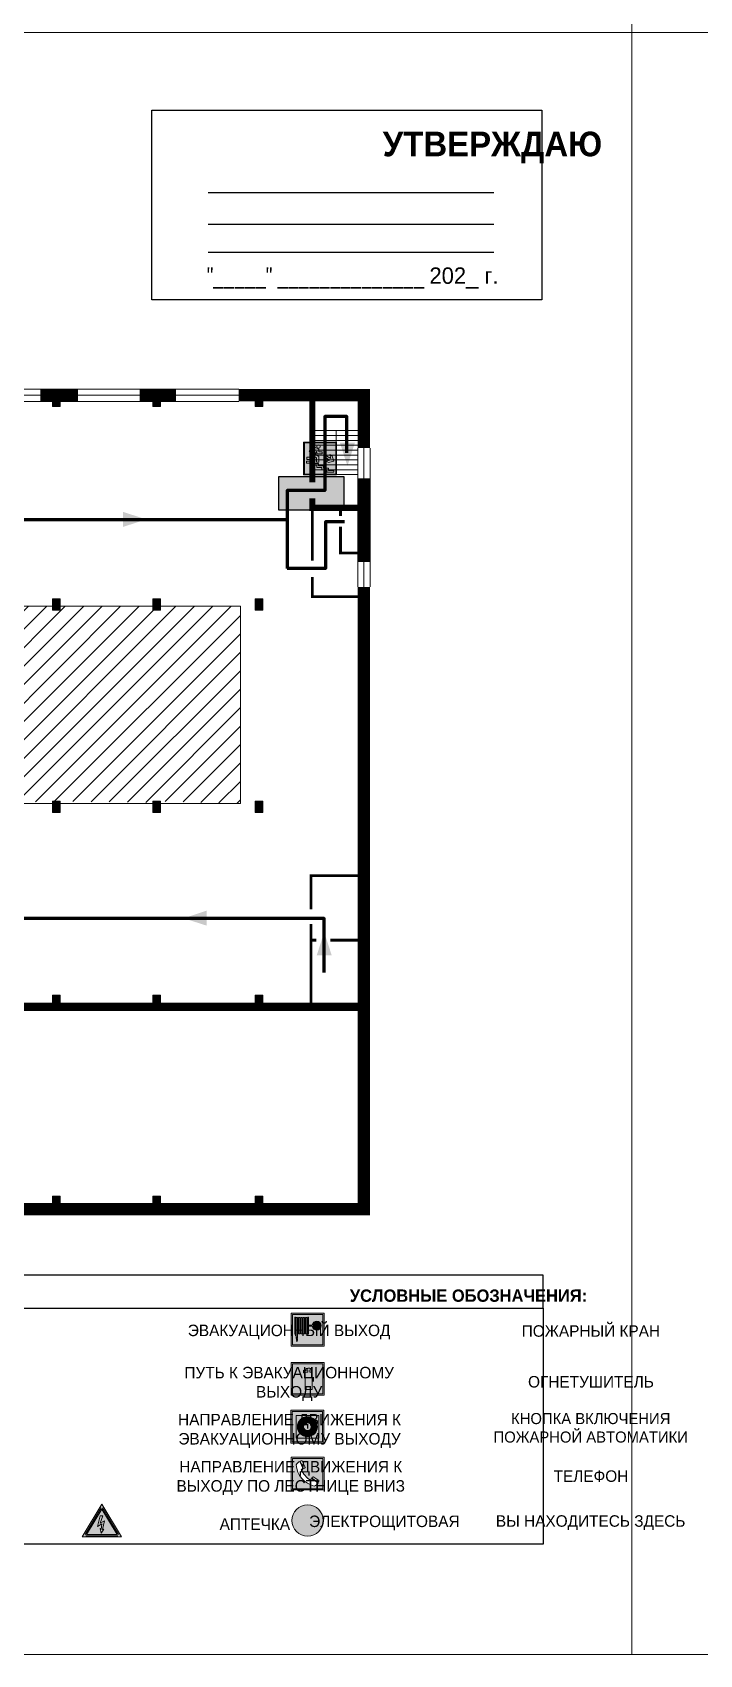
# Model space of a CAD drawing. Header units: millimetres. Extents: x 13810 to 67229, y 12374 to 21950.
# Drawn here: x 40192.8 to 40355.2, y 14944.5 to 15339.5 of the extents above; entities that cross this region are included whole.
import ezdxf

# ---------------------------------------------------------------- set-up
doc = ezdxf.new("R2010")
doc.units = ezdxf.units.MM
doc.layers.add('План_Штампы', color=7, linetype='Continuous')
doc.styles.add('обычный', font='arial.ttf')

# ---------------------------------------------------------------- blocks, each defined once
blk = doc.blocks.new('A$C3E6D3DDE')
at = {"lineweight": 5}
h = blk.add_hatch(color=40, dxfattribs=at)
h.paths.add_polyline_path([(24.1, 1.45), (16.46, -11.35), (31.74, -11.35)])
h.paths.add_polyline_path([(24.09, -0.46), (30.03, -10.41), (18.14, -10.41)], flags=16)
h.paths.add_polyline_path([(24.54, -3.08), (23.41, -6.02), (25.13, -5.01), (24.33, -8.5), (24.82, -8.27), (23.79, -9.86), (23.4, -8.04), (23.8, -8.43), (24.04, -6.29), (22.39, -7.25), (23.44, -3.08)], flags=0)
h = blk.add_hatch(color=256, dxfattribs=at)
h.paths.add_polyline_path([(24.37, 0.03, 0.567511), (23.82, 0.03), (17.59, -10.4, 0.582454), (17.86, -10.88), (30.32, -10.88, 0.582149), (30.6, -10.4)])
h.paths.add_polyline_path([(24.09, -0.46), (18.14, -10.41), (30.03, -10.41)], flags=16)
h.paths.add_polyline_path([(24.54, -3.08), (23.41, -6.02), (25.13, -5.01), (24.33, -8.5), (24.82, -8.27), (23.79, -9.86), (23.4, -8.04), (23.8, -8.43), (24.04, -6.29), (22.39, -7.25), (23.44, -3.08)], flags=0)
h = blk.add_hatch(color=40, dxfattribs=at)
h.paths.add_polyline_path([(24.09, -0.46), (18.14, -10.41), (30.03, -10.41)])
h.paths.add_polyline_path([(24.82, -8.27), (23.79, -9.86), (23.4, -8.04), (23.8, -8.43), (24.04, -6.29), (22.39, -7.25), (23.44, -3.08), (24.54, -3.08), (23.41, -6.02), (25.13, -5.01), (24.33, -8.5)], flags=16)
at = {"color": 40, "lineweight": 5}
for p, q in [((16.46, -11.35), (24.1, 1.45)), ((24.1, 1.45), (31.74, -11.35))]:
    blk.add_line(p, q, dxfattribs=at)
at = {"lineweight": 5}
for p, q in [((17.59, -10.4), (23.82, 0.03)), ((24.37, 0.03), (30.6, -10.4)), ((18.14, -10.41), (24.09, -0.46)), ((23.44, -3.08), (22.39, -7.25)), ((22.39, -7.25), (24.04, -6.29)), ((23.41, -6.02), (24.54, -3.08)), ((25.13, -5.01), (23.41, -6.02)), ((24.54, -3.08), (23.44, -3.08)), ((24.04, -6.29), (23.8, -8.43)), ((24.09, -0.46), (30.03, -10.41)), ((24.33, -8.5), (25.13, -5.01)), ((17.86, -10.88), (30.32, -10.88)), ((18.14, -10.41), (30.03, -10.41)), ((23.8, -8.43), (23.4, -8.04)), ((23.4, -8.04), (23.79, -9.86)), ((23.79, -9.86), (24.82, -8.27)), ((24.82, -8.27), (24.33, -8.5))]:
    blk.add_line(p, q, dxfattribs=at)
at = {"color": 50, "lineweight": 5}
blk.add_line((31.74, -11.35), (16.46, -11.35), dxfattribs=at)
blk = doc.blocks.new('A$C37112FD5')
at = {"true_color": 0xf5f5ff}
h = blk.add_hatch(color=7, dxfattribs=at)
h.dxf.hatch_style = 1
h.paths.add_polyline_path([(12.8, -7.4), (0, -7.4), (0, -20.2), (12.8, -20.2)])
h.paths.add_polyline_path([(12.29, -7.91), (12.29, -19.69), (0.51, -19.69), (0.51, -7.91)], flags=16)
h.paths.add_polyline_path([(4.98, -9.04, -0.42597), (5.17, -9.22), (5.17, -12.25), (5.17, -15.29, -0.432244), (4.98, -15.47), (4.83, -15.47, -0.42597), (4.64, -15.29), (4.64, -12.25), (4.64, -9.22, -0.432244), (4.83, -9.04)], flags=0)
h.paths.add_polyline_path([(4.28, -9.22), (4.28, -12.25), (4.28, -15.29, -0.432244), (4.09, -15.47), (3.94, -15.47, -0.42597), (3.75, -15.29), (3.75, -12.25), (3.75, -9.22, -0.432244), (3.94, -9.04), (4.09, -9.04, -0.42597)], flags=0)
h.paths.add_polyline_path([(5.72, -9.04), (5.87, -9.04, -0.42597), (6.06, -9.22), (6.06, -12.25), (6.06, -15.29, -0.432244), (5.87, -15.47), (5.72, -15.47, -0.42597), (5.53, -15.29), (5.53, -12.25), (5.53, -9.22, -0.432244)], flags=0)
h.paths.add_polyline_path([(6.42, -8.9), (6.5, -8.9, -0.42597), (6.69, -9.08), (6.69, -12.03), (8.21, -12.03, -15.824349), (8.21, -12.47), (6.69, -12.47), (6.69, -15.42, -0.432244), (6.5, -15.6), (6.42, -15.6)], flags=0)
h.paths.add_polyline_path([(3.39, -9.22), (3.39, -12.25), (3.39, -15.29, -0.432244), (3.2, -15.47), (3.05, -15.47, -0.42597), (2.85, -15.29), (2.85, -12.25), (2.85, -9.22, -0.432244), (3.05, -9.04), (3.2, -9.04, -0.42597)], flags=0)
h.paths.add_polyline_path([(2.5, -9.22), (2.5, -16.71), (1.96, -16.71), (1.96, -9.22, -0.432244), (2.15, -9.04), (2.31, -9.04, -0.42597)], flags=0)
h.paths.add_polyline_path([(1.61, -8.9), (1.61, -15.6), (1.57, -15.6, -0.42597), (1.37, -15.42), (1.37, -12.03), (1.37, -9.09, -0.432244), (1.57, -8.9)], flags=0)
h.paths.add_polyline_path([(9.76, -10.81), (9.76, -12.03), (8.49, -12.03, -0.336371)], flags=0)
h.paths.add_polyline_path([(8.49, -12.47), (9.76, -12.47), (9.76, -13.7, -0.336371)], flags=0)
h.paths.add_polyline_path([(10.11, -10.81, -0.336371), (11.38, -12.03), (10.11, -12.03)], flags=0)
h.paths.add_polyline_path([(10.11, -12.47), (11.38, -12.47, -0.336371), (10.11, -13.7)], flags=0)
h.paths.add_polyline_path([(2.5, -16.84), (2.5, -17.05), (1.97, -17.05), (1.97, -16.84)], flags=0)
h.paths.add_polyline_path([(2.5, -17.24, -0.033778), (2.24, -18.6, -0.033778), (1.97, -17.24)], flags=0)
h = blk.add_hatch(color=242)
h.dxf.hatch_style = 1
h.paths.add_polyline_path([(12.29, -7.91), (0.51, -7.91), (0.51, -19.69), (12.29, -19.69)])
h.paths.add_polyline_path([(6.42, -15.6), (6.42, -8.9), (6.5, -8.9, -0.42597), (6.69, -9.08), (6.69, -12.03), (8.21, -12.03, -15.824349), (8.21, -12.47), (6.69, -12.47), (6.69, -15.42, -0.432244), (6.5, -15.6)], flags=16)
h.paths.add_polyline_path([(5.87, -15.47), (5.72, -15.47, -0.42597), (5.53, -15.29), (5.53, -12.25), (5.53, -9.22, -0.432244), (5.72, -9.04), (5.87, -9.04, -0.42597), (6.06, -9.22), (6.06, -12.25), (6.06, -15.29, -0.432244)], flags=16)
h.paths.add_polyline_path([(4.98, -15.47), (4.83, -15.47, -0.42597), (4.64, -15.29), (4.64, -12.25), (4.64, -9.22, -0.432244), (4.83, -9.04), (4.98, -9.04, -0.42597), (5.17, -9.22), (5.17, -12.25), (5.17, -15.29, -0.432244)], flags=16)
h.paths.add_polyline_path([(4.09, -15.47), (3.94, -15.47, -0.42597), (3.75, -15.29), (3.75, -12.25), (3.75, -9.22, -0.432244), (3.94, -9.04), (4.09, -9.04, -0.42597), (4.28, -9.22), (4.28, -12.25), (4.28, -15.29, -0.432244)], flags=16)
h.paths.add_polyline_path([(3.2, -15.47), (3.05, -15.47, -0.42597), (2.85, -15.29), (2.85, -12.25), (2.85, -9.22, -0.432244), (3.05, -9.04), (3.2, -9.04, -0.42597), (3.39, -9.22), (3.39, -12.25), (3.39, -15.29, -0.432244)], flags=16)
h.paths.add_polyline_path([(2.5, -17.05), (1.97, -17.05), (1.97, -16.84), (2.5, -16.84)], flags=16)
h.paths.add_polyline_path([(2.5, -17.24, -0.033778), (2.24, -18.6, -0.033778), (1.97, -17.24)], flags=16)
h.paths.add_polyline_path([(2.5, -16.71), (1.96, -16.71), (1.96, -9.22, -0.432244), (2.15, -9.04), (2.31, -9.04, -0.42597), (2.5, -9.22)], flags=16)
h.paths.add_polyline_path([(1.61, -15.6), (1.57, -15.6, -0.42597), (1.37, -15.42), (1.37, -12.03), (1.37, -9.09, -0.432244), (1.57, -8.9), (1.61, -8.9)], flags=16)
h.paths.add_polyline_path([(8.49, -12.47), (9.76, -12.47), (9.76, -13.7, -0.336371)], flags=0)
h.paths.add_polyline_path([(10.11, -13.7), (10.11, -12.47), (11.38, -12.47, -0.336371)], flags=0)
h.paths.add_polyline_path([(8.49, -12.03, -0.336371), (9.76, -10.81), (9.76, -12.03)], flags=0)
h.paths.add_polyline_path([(10.11, -12.03), (10.11, -10.81, -0.336371), (11.38, -12.03)], flags=0)
h = blk.add_hatch(color=7, dxfattribs=at)
h.dxf.hatch_style = 1
h.paths.add_polyline_path([(1.61, -8.9), (1.57, -8.9, 0.432244), (1.37, -9.09), (1.37, -12.03), (1.37, -15.42, 0.42597), (1.57, -15.6), (1.61, -15.6)])
h.paths.add_polyline_path([(2.5, -9.22, 0.42597), (2.31, -9.04), (2.15, -9.04, 0.432244), (1.96, -9.22), (1.96, -16.71), (2.5, -16.71)])
h.paths.add_polyline_path([(2.5, -16.84), (1.97, -16.84), (1.97, -17.05), (2.5, -17.05)])
h.paths.add_polyline_path([(2.5, -17.24), (1.97, -17.24, 0.033778), (2.24, -18.6, 0.033778)])
h.paths.add_polyline_path([(3.39, -12.25), (3.39, -9.22, 0.42597), (3.2, -9.04), (3.05, -9.04, 0.432244), (2.85, -9.22), (2.85, -12.25), (2.85, -15.29, 0.42597), (3.05, -15.47), (3.2, -15.47, 0.432244), (3.39, -15.29)])
h.paths.add_polyline_path([(4.28, -12.25), (4.28, -9.22, 0.42597), (4.09, -9.04), (3.94, -9.04, 0.432244), (3.75, -9.22), (3.75, -12.25), (3.75, -15.29, 0.42597), (3.94, -15.47), (4.09, -15.47, 0.432244), (4.28, -15.29)])
h.paths.add_polyline_path([(5.17, -12.25), (5.17, -9.22, 0.42597), (4.98, -9.04), (4.83, -9.04, 0.432244), (4.64, -9.22), (4.64, -12.25), (4.64, -15.29, 0.42597), (4.83, -15.47), (4.98, -15.47, 0.432244), (5.17, -15.29)])
h.paths.add_polyline_path([(6.06, -12.25), (6.06, -9.22, 0.42597), (5.87, -9.04), (5.72, -9.04, 0.432244), (5.53, -9.22), (5.53, -12.25), (5.53, -15.29, 0.42597), (5.72, -15.47), (5.87, -15.47, 0.432244), (6.06, -15.29)])
h.paths.add_polyline_path([(6.69, -12.47), (8.21, -12.47, 15.824349), (8.21, -12.03), (6.69, -12.03), (6.69, -9.08, 0.42597), (6.5, -8.9), (6.42, -8.9), (6.42, -15.6), (6.5, -15.6, 0.432244), (6.69, -15.42)])
h.paths.add_polyline_path([(8.49, -12.47), (9.76, -12.47), (9.76, -13.7, -0.336371)], flags=16)
h.paths.add_polyline_path([(8.49, -12.03, -0.336371), (9.76, -10.81), (9.76, -12.03)], flags=16)
h.paths.add_polyline_path([(10.11, -12.47), (11.38, -12.47, -0.336371), (10.11, -13.7)], flags=16)
h.paths.add_polyline_path([(10.11, -12.03), (10.11, -10.81, -0.336371), (11.38, -12.03)], flags=16)
h = blk.add_hatch(color=242)
h.dxf.hatch_style = 1
h.paths.add_polyline_path([(9.76, -10.81, 0.336371), (8.49, -12.03), (9.76, -12.03)])
h.paths.add_polyline_path([(10.11, -10.81), (10.11, -12.03), (11.38, -12.03, 0.336371)])
h.paths.add_polyline_path([(11.38, -12.47), (10.11, -12.47), (10.11, -13.7, 0.336371)])
h.paths.add_polyline_path([(9.76, -12.47), (8.49, -12.47, 0.336371), (9.76, -13.7)])
at = {"color": 242, "lineweight": 5}
for p, q in [((0, -20.2), (0, -7.4)), ((0, -7.4), (12.8, -7.4)), ((1.37, -12.03), (1.37, -9.08)), ((1.37, -12.03), (1.37, -15.42)), ((1.57, -8.9), (1.61, -8.9)), ((1.61, -8.9), (1.61, -15.6)), ((1.96, -16.71), (1.96, -9.22)), ((2.15, -9.04), (2.31, -9.04)), ((2.5, -16.71), (2.5, -9.22)), ((2.85, -12.25), (2.85, -9.22)), ((2.85, -12.25), (2.85, -15.29)), ((3.05, -9.04), (3.2, -9.04)), ((3.39, -12.25), (3.39, -9.22)), ((3.39, -12.25), (3.39, -15.29)), ((3.75, -12.25), (3.75, -9.22)), ((3.75, -12.25), (3.75, -15.29)), ((3.94, -9.04), (4.09, -9.04)), ((4.28, -12.25), (4.28, -9.22)), ((4.28, -12.25), (4.28, -15.29)), ((4.64, -12.25), (4.64, -9.22)), ((4.64, -12.25), (4.64, -15.29)), ((4.83, -9.04), (4.98, -9.04)), ((5.17, -12.25), (5.17, -9.22)), ((5.17, -12.25), (5.17, -15.29)), ((5.53, -12.25), (5.53, -9.22)), ((5.53, -12.25), (5.53, -15.29)), ((5.72, -9.04), (5.87, -9.04)), ((6.06, -12.25), (6.06, -9.22)), ((6.06, -12.25), (6.06, -15.29)), ((6.42, -8.9), (6.42, -15.6)), ((6.5, -8.9), (6.42, -8.9)), ((6.69, -12.03), (6.69, -9.08)), ((8.21, -12.03), (6.69, -12.03)), ((8.21, -12.47), (6.69, -12.47)), ((6.69, -12.47), (6.69, -15.42)), ((9.76, -12.03), (8.49, -12.03)), ((9.76, -12.47), (8.49, -12.47)), ((9.76, -10.81), (9.76, -12.03)), ((9.76, -12.47), (9.76, -13.7)), ((10.11, -10.81), (10.11, -12.03)), ((11.38, -12.03), (10.11, -12.03)), ((11.38, -12.47), (10.11, -12.47)), ((10.11, -12.47), (10.11, -13.7)), ((12.8, -20.2), (12.8, -7.4)), ((1.57, -15.6), (1.61, -15.6)), ((1.96, -16.71), (2.5, -16.71)), ((1.97, -16.84), (2.5, -16.84)), ((1.97, -17.05), (1.97, -16.84)), ((2.5, -17.05), (1.97, -17.05)), ((1.97, -17.24), (2.5, -17.24)), ((2.5, -16.84), (2.5, -17.05)), ((3.05, -15.47), (3.2, -15.47)), ((3.94, -15.47), (4.09, -15.47)), ((4.83, -15.47), (4.98, -15.47)), ((5.72, -15.47), (5.87, -15.47)), ((6.42, -15.6), (6.5, -15.6)), ((0, -20.2), (12.8, -20.2))]:
    blk.add_line(p, q, dxfattribs=at)
blk.add_lwpolyline([(0.51, -7.91), (12.29, -7.91), (12.29, -19.69), (0.51, -19.69)], close=True, dxfattribs=at)
for centre, radius, start, end in [((1.56, -9.09), 0.182, 87.10267, 180.60715), ((2.15, -9.22), 0.182, 87.10267, 180.60715), ((2.32, -9.22), 0.182, 359.39285, 92.89733), ((3.04, -9.22), 0.182, 87.10267, 180.60715), ((3.21, -9.22), 0.182, 359.39285, 92.89733), ((3.93, -9.22), 0.182, 87.10267, 180.60715), ((4.1, -9.22), 0.182, 359.39285, 92.89733), ((4.82, -9.22), 0.182, 87.10267, 180.60715), ((4.99, -9.22), 0.182, 359.39285, 92.89733), ((5.71, -9.22), 0.182, 87.10267, 180.60715), ((5.88, -9.22), 0.182, 359.39285, 92.89733), ((6.51, -9.09), 0.182, 359.39285, 92.89733), ((9.93, -12.25), 1.74, 187.23185, 172.76815), ((9.93, -12.25), 1.46, 96.99266, 171.35851), ((9.93, -12.25), 1.46, 188.64149, 263.00734), ((9.93, -12.25), 1.46, 8.64149, 83.00734), ((9.93, -12.25), 1.46, 276.99266, 351.35851), ((1.56, -15.42), 0.182, 179.39285, 272.89733), ((12.17, -15.98), 10.27, 187.04098, 194.7793), ((-7.7, -15.98), 10.27, 345.2207, 352.95902), ((3.04, -15.29), 0.182, 179.39285, 272.89733), ((3.21, -15.29), 0.182, 267.10267, 0.60715), ((3.93, -15.29), 0.182, 179.39285, 272.89733), ((4.1, -15.29), 0.182, 267.10267, 0.60715), ((4.82, -15.29), 0.182, 179.39285, 272.89733), ((4.99, -15.29), 0.182, 267.10267, 0.60715), ((5.71, -15.29), 0.182, 179.39285, 272.89733), ((5.88, -15.29), 0.182, 267.10267, 0.60715), ((6.51, -15.42), 0.182, 267.10267, 0.60715)]:
    blk.add_arc(centre, radius, start, end, dxfattribs=at)
blk = doc.blocks.new('A$C7B8C2D5B')
at = {"lineweight": 0}
h = blk.add_hatch(color=5, dxfattribs=at)
h.dxf.hatch_style = 1
h.paths.add_polyline_path([(1.4, -3.02, 1), (-2.11, -3.02, 1)])
at = {"color": 5, "lineweight": 0}
blk.add_circle((-0.36, -3.02), 1.75, dxfattribs=at)
blk = doc.blocks.new('A$C456E1F9C')
at = {"lineweight": 5}
h = blk.add_hatch(color=242, dxfattribs=at)
h.paths.add_polyline_path([(0.51, -1.47), (0.51, -13.26), (12.29, -13.26), (12.29, -1.47)])
h.paths.add_polyline_path([(5.42, -4.95, -0.254479), (4.78, -5.4), (3.52, -2.53, -0.209735), (4.23, -2.4)], flags=16)
h.paths.add_polyline_path([(8.53, -8.6), (10.87, -10.17), (10.54, -10.76), (8.03, -9.13, -0.192251)], flags=16)
h.paths.add_polyline_path([(4.61, -5.49, 0.005518), (3.87, -5.72, 0.128647), (7.49, -10.01, 0.00809), (7.83, -9.33), (10.47, -10.97, -0.16736), (8.99, -12.25, -0.327862), (1.95, -3.95, -0.166952), (3.36, -2.62)], flags=16)
at = {"color": 242, "lineweight": 5}
for p, q in [((0, -13.77), (0, -0.97)), ((12.8, -0.97), (0, -0.97)), ((4.61, -5.49), (3.36, -2.62)), ((3.52, -2.53), (4.78, -5.4)), ((4.23, -2.4), (5.42, -4.95)), ((12.8, -13.77), (12.8, -0.97)), ((7.83, -9.33), (10.47, -10.97)), ((8.03, -9.13), (10.54, -10.76)), ((10.81, -10.12), (8.53, -8.6)), ((10.54, -10.76), (10.8, -10.3)), ((10.8, -10.3), (10.81, -10.12)), ((0, -13.77), (12.8, -13.77))]:
    blk.add_line(p, q, dxfattribs=at)
blk.add_lwpolyline([(0.51, -1.47), (12.29, -1.47), (12.29, -13.26), (0.51, -13.26)], close=True, dxfattribs=at)
for centre, radius, start, end in [((4.59, -5.34), 2.99, 114.28453, 152.19739), ((11.12, -3.31), 9.19, 183.99153, 256.60086), ((4.02, -3.27), 0.891, 76.32839, 123.70924), ((14.98, -39.1), 35.17, 107.14873, 108.41345), ((13.86, -0.94), 11.08, 205.55365, 234.87622), ((4.68, -4.59), 0.824, 276.9621, 334.07228), ((-13.31, 0.8), 23.44, 332.54871, 334.40268), ((8.94, -9.5), 0.989, 114.40924, 157.93883), ((7.87, -9.46), 3, 291.92908, 329.9329)]:
    blk.add_arc(centre, radius, start, end, dxfattribs=at)
blk = doc.blocks.new('A$C54414219')
at = {"true_color": 0xffffff}
h = blk.add_hatch(color=7, dxfattribs=at)
h.paths.add_polyline_path([(2.39, -9.45), (2.39, -18.3), (11.23, -18.3), (11.23, -9.45)], flags=0)
h.paths.add_polyline_path([(10.71, -13.87, -1), (2.92, -13.87, -1)], flags=0)
h.paths.add_polyline_path([(8.3, -13.87, -1), (5.33, -13.87, -1)], flags=0)
h.paths.add_polyline_path([(0.41, -7.47), (0.41, -20.27), (13.21, -20.27), (13.21, -7.47)])
h.paths.add_polyline_path([(0.92, -19.77), (12.71, -19.77), (12.71, -7.98), (0.92, -7.98)], flags=16)
h.paths.add_polyline_path([(11.23, -9.45), (11.23, -18.3), (2.39, -18.3), (2.39, -9.45)], flags=0)
at = {"lineweight": 5}
h = blk.add_hatch(color=242, dxfattribs=at)
h.paths.add_polyline_path([(12.71, -7.98), (0.92, -7.98), (0.92, -19.77), (12.71, -19.77)])
h.paths.add_polyline_path([(11.23, -18.3), (2.39, -18.3), (2.39, -9.45), (11.23, -9.45)], flags=16)
h.paths.add_polyline_path([(10.71, -13.87, -1), (2.92, -13.87, -1)], flags=0)
h.paths.add_polyline_path([(8.3, -13.87, -1), (5.33, -13.87, -1)], flags=0)
at = {"true_color": 0xffffff}
h = blk.add_hatch(color=7, dxfattribs=at)
h.paths.add_polyline_path([(2.39, -9.45), (2.39, -18.3), (11.23, -18.3), (11.23, -9.45)])
h.paths.add_polyline_path([(10.71, -13.87, -1), (2.92, -13.87, -1)], flags=16)
h.paths.add_polyline_path([(8.3, -13.87, -1), (5.33, -13.87, -1)], flags=0)
at = {"lineweight": 5}
h = blk.add_hatch(color=242, dxfattribs=at)
h.paths.add_polyline_path([(2.92, -13.87, 1), (10.71, -13.87, 1)])
h.paths.add_polyline_path([(8.3, -13.87, -1), (5.33, -13.87, -1)], flags=16)
at = {"color": 242, "lineweight": 5}
for p, q in [((0.41, -20.27), (0.41, -7.47)), ((0.41, -7.47), (13.21, -7.47)), ((0.41, -7.47), (13.21, -7.47)), ((13.21, -20.27), (13.21, -7.47)), ((0.41, -20.27), (13.21, -20.27))]:
    blk.add_line(p, q, dxfattribs=at)
for points in [[(0.92, -7.98), (12.71, -7.98), (12.71, -19.77), (0.92, -19.77)], [(2.39, -9.45), (11.23, -9.45), (11.23, -18.3), (2.39, -18.3)]]:
    blk.add_lwpolyline(points, close=True, dxfattribs=at)
for radius in [3.89, 1.49]:
    blk.add_circle((6.81, -13.87), radius, dxfattribs=at)
blk = doc.blocks.new('A$C3AD82952')
at = {"true_color": 0xf5f5ff}
h = blk.add_hatch(color=7, dxfattribs=at)
h.dxf.hatch_style = 1
h.paths.add_polyline_path([(8.21, 8.73, 0.414214), (7.89, 9.05), (7.22, 9.05), (7.22, 9.92), (7.59, 9.92, 1), (7.57, 10.36), (7.22, 10.36), (7.22, 10.6), (6.43, 10.6), (6.43, 10.36), (6.01, 10.36), (4.74, 9.59), (4.74, 8.69), (4.98, 8.73), (4.98, 9.26), (6.12, 9.91), (6.43, 9.91), (6.43, 9.05), (5.76, 9.05, 0.414214), (5.44, 8.73), (5.44, 2.2), (8.21, 2.2)], flags=0)
h.paths.add_polyline_path([(12.8, 12.8), (0, 12.8), (0, 0), (12.8, 0)])
h.paths.add_polyline_path([(0.51, 12.29), (12.29, 12.29), (12.29, 0.51), (0.51, 0.51)], flags=16)
h.paths.add_polyline_path([(4.74, 9.59), (6.01, 10.36), (6.43, 10.36), (6.43, 10.6), (7.22, 10.6), (7.22, 10.36), (7.59, 10.36, -0.94586), (7.59, 9.92), (7.22, 9.92), (7.22, 9.05), (7.89, 9.05, -0.414214), (8.21, 8.73), (8.21, 2.2), (5.44, 2.2), (5.44, 8.73, -0.414214), (5.76, 9.05), (6.43, 9.05), (6.43, 9.91), (6.12, 9.91), (4.98, 9.26), (4.98, 8.73), (4.74, 8.69)], flags=0)
h = blk.add_hatch(color=242)
h.dxf.hatch_style = 1
h.paths.add_polyline_path([(12.29, 12.29), (0.51, 12.29), (0.51, 0.51), (12.29, 0.51)])
h.paths.add_polyline_path([(4.74, 8.69), (4.74, 9.59), (6.01, 10.36), (6.43, 10.36), (6.43, 10.6), (7.22, 10.6), (7.22, 10.36), (7.59, 10.36, -0.94586), (7.59, 9.92), (7.22, 9.92), (7.22, 9.05), (7.89, 9.05, -0.414214), (8.21, 8.73), (8.21, 2.2), (5.44, 2.2), (5.44, 8.73, -0.414214), (5.76, 9.05), (6.43, 9.05), (6.43, 9.91), (6.12, 9.91), (4.98, 9.26), (4.98, 8.73)], flags=16)
h = blk.add_hatch(color=7, dxfattribs=at)
h.dxf.hatch_style = 1
h.paths.add_polyline_path([(8.21, 8.73, 0.414214), (7.89, 9.05), (7.22, 9.05), (7.22, 9.92), (7.59, 9.92, 1), (7.57, 10.36), (7.22, 10.36), (7.22, 10.6), (6.43, 10.6), (6.43, 10.36), (6.01, 10.36), (4.74, 9.59), (4.74, 8.69), (4.98, 8.73), (4.98, 9.26), (6.12, 9.91), (6.43, 9.91), (6.43, 9.05), (5.76, 9.05, 0.414214), (5.44, 8.73), (5.44, 2.2), (8.21, 2.2)])
at = {"color": 242, "lineweight": 5}
for p, q in [((0, 0), (0, 12.8)), ((0, 12.8), (12.8, 12.8)), ((12.8, 0), (12.8, 12.8)), ((6.01, 10.36), (4.74, 9.59)), ((4.74, 9.59), (4.74, 8.69)), ((4.74, 8.69), (4.98, 8.73)), ((4.98, 9.26), (6.12, 9.91)), ((4.98, 8.73), (4.98, 9.26)), ((5.44, 2.2), (5.44, 8.73)), ((5.76, 9.05), (6.43, 9.05)), ((6.01, 10.36), (6.43, 10.36)), ((6.12, 9.91), (6.43, 9.91)), ((7.22, 10.6), (6.43, 10.6)), ((6.43, 10.6), (6.43, 10.36)), ((6.43, 9.91), (6.43, 9.05)), ((7.22, 10.36), (7.22, 10.6)), ((7.59, 10.36), (7.22, 10.36)), ((7.22, 9.05), (7.22, 9.92)), ((7.59, 9.92), (7.22, 9.92)), ((7.89, 9.05), (7.22, 9.05)), ((8.21, 2.2), (8.21, 8.73)), ((0, 0), (12.8, 0)), ((5.44, 2.2), (8.21, 2.2))]:
    blk.add_line(p, q, dxfattribs=at)
blk.add_lwpolyline([(0.51, 12.29), (12.29, 12.29), (12.29, 0.51), (0.51, 0.51)], close=True, dxfattribs=at)
for centre, radius, start, end in [((5.76, 8.73), 0.32, 90, 180), ((7.58, 10.14), 0.223, 273.18746, 86.81254), ((7.89, 8.73), 0.32, 0, 90)]:
    blk.add_arc(centre, radius, start, end, dxfattribs=at)
blk = doc.blocks.new('A$C7B4425F7')
at = {"true_color": 0xffffff}
blk.add_hatch(color=7, dxfattribs=at).paths.add_polyline_path([(0, 0), (-16, 0), (-16, -8), (0, -8)])
h = blk.add_hatch(color=126)
h.paths.add_polyline_path([(-0.2, -0.2), (-15.8, -0.2), (-15.8, -7.8), (-0.2, -7.8)])
h.paths.add_polyline_path([(-11.76, -2.03), (-11.76, -3.66), (-11.17, -3.66, -0.568275), (-11.17, -6.18), (-12.58, -6.18), (-12.58, -2.03)], flags=16)
h.paths.add_polyline_path([(-13.33, -4.12, -0.495768), (-13.59, -6.18), (-15.03, -6.18), (-15.03, -2.03), (-13.59, -2.03, -0.487973)], flags=16)
h.paths.add_polyline_path([(-10.25, -2.03), (-9.48, -2.03), (-9.48, -6.18), (-10.25, -6.18)], flags=16)
h.paths.add_polyline_path([(-13.84, -3.69), (-14.24, -3.69), (-14.24, -3.03), (-13.9, -3.03, -0.692621)], flags=0)
h.paths.add_polyline_path([(-9.15, -2.03), (-8.4, -2.03), (-8.04, -3.07), (-7.68, -2.03), (-6.93, -2.03), (-7.64, -4.1), (-6.93, -6.18), (-7.68, -6.18), (-8.04, -5.14), (-8.4, -6.18), (-9.15, -6.18), (-8.44, -4.1)], flags=16)
h.paths.add_polyline_path([(-11.76, -4.46), (-11.42, -4.46, -0.692621), (-11.36, -5.12), (-11.76, -5.12)], flags=0)
h.paths.add_polyline_path([(-13.9, -5.2), (-14.24, -5.2), (-14.24, -4.55), (-13.84, -4.55, -0.708038)], flags=0)
edge = h.paths.add_edge_path(flags=16)
edge.add_ellipse((-5.51, -4.08), major_axis=(0, 2.05), ratio=0.586184, start_angle=0, end_angle=360)
edge = h.paths.add_edge_path(flags=0)
edge.add_ellipse((-5.51, -4.08), major_axis=(0, 1.14), ratio=0.454828, start_angle=0, end_angle=360)
h.paths.add_polyline_path([(-4.13, -4.96, 0.377264), (-3.48, -4.52, 0.0555), (-3.16, -2.03), (-1.66, -2.03), (-1.66, -4.96), (-0.96, -4.96), (-0.96, -7.01), (-1.75, -7.01), (-1.75, -6.18), (-3.3, -6.18), (-3.3, -7.02), (-4.13, -7.02)], flags=16)
h.paths.add_polyline_path([(-2.73, -2.91), (-2.28, -2.91), (-2.28, -4.96), (-3.05, -4.96, 0.079136)], flags=0)
at = {"color": 126}
blk.add_lwpolyline([(-16, -8), (0, -8), (0, 0), (-16, 0)], close=True, dxfattribs=at)
blk = doc.blocks.new('вниз')
at = {"lineweight": 0, "true_color": 0xffffff}
h = blk.add_hatch(color=7, dxfattribs=at)
h.dxf.hatch_style = 1
h.paths.add_polyline_path([(40994.51, -4472.22), (40986.51, -4472.22), (40986.51, -4480.22), (40994.51, -4480.22)])
h.paths.add_polyline_path([(40994.31, -4472.42), (40994.31, -4480.01), (40986.71, -4480.01), (40986.71, -4472.42)], flags=16)
h.paths.add_polyline_path([(40988.43, -4473.53), (40989.43, -4473.53), (40990.19, -4473.96), (40990.19, -4474.6), (40991, -4474.6), (40991, -4475.06), (40989.73, -4475.06), (40989.73, -4474.46), (40989.3, -4475.18), (40990.17, -4475.7), (40990.17, -4477.11), (40989.63, -4477.11), (40989.63, -4476.01), (40988.94, -4475.59), (40988.94, -4476.46), (40988.94, -4476.46), (40987.47, -4476.46), (40987.26, -4476.46), (40987.26, -4475.92), (40988.4, -4475.92), (40988.4, -4475.2), (40989.1, -4473.99), (40988.66, -4473.99), (40988.24, -4474.7), (40987.86, -4474.47), (40988.41, -4473.56)], flags=0)
h.paths.add_polyline_path([(40990.55, -4473.29, -1), (40989.69, -4473.29, -1)], flags=0)
h.paths.add_polyline_path([(40988.85, -4476.89), (40988.85, -4477.43), (40990.1, -4477.43), (40990.1, -4477.99), (40991.34, -4477.99), (40991.34, -4478.54), (40992.59, -4478.54), (40992.59, -4479.09), (40993.83, -4479.09), (40993.83, -4479.52), (40992.17, -4479.52), (40992.17, -4478.97), (40990.91, -4478.97), (40990.91, -4478.41), (40989.68, -4478.41), (40989.68, -4477.86), (40988.43, -4477.86), (40988.43, -4477.31), (40987.6, -4477.31), (40987.18, -4477.31), (40987.18, -4476.89)], flags=0)
h.paths.add_polyline_path([(40991.61, -4475.33), (40993.12, -4476.2), (40992.9, -4475.27), (40993.48, -4475.6), (40993.83, -4476.88), (40992.56, -4477.22), (40991.97, -4476.88), (40992.9, -4476.61), (40991.38, -4475.74), (40991.58, -4475.39)], flags=0)
h.paths.add_polyline_path([(40990.19, -4473.96), (40989.43, -4473.53), (40988.43, -4473.53), (40988.41, -4473.56), (40987.86, -4474.47), (40988.24, -4474.7), (40988.66, -4473.99), (40989.1, -4473.99), (40988.4, -4475.2), (40988.4, -4475.92), (40987.26, -4475.92), (40987.26, -4476.46), (40987.47, -4476.46), (40988.94, -4476.46), (40988.94, -4476.27), (40988.94, -4475.59), (40989.63, -4476.01), (40989.63, -4477.11), (40990.17, -4477.11), (40990.17, -4475.7), (40989.3, -4475.18), (40989.73, -4474.46), (40989.73, -4475.06), (40991, -4475.06), (40991, -4474.6), (40990.19, -4474.6)], flags=0)
h.paths.add_polyline_path([(40990.55, -4473.29, 1), (40989.69, -4473.29, 1)], flags=0)
h.paths.add_polyline_path([(40991.61, -4475.33), (40991.58, -4475.39), (40991.38, -4475.74), (40992.9, -4476.61), (40991.97, -4476.88), (40992.56, -4477.22), (40993.83, -4476.88), (40993.48, -4475.6), (40992.9, -4475.27), (40993.12, -4476.2)], flags=0)
h.paths.add_polyline_path([(40990.1, -4477.43), (40988.85, -4477.43), (40988.85, -4476.89), (40987.18, -4476.89), (40987.18, -4477.31), (40987.6, -4477.31), (40988.43, -4477.31), (40988.43, -4477.86), (40989.68, -4477.86), (40989.68, -4478.41), (40990.91, -4478.41), (40990.91, -4478.97), (40992.17, -4478.97), (40992.17, -4479.52), (40993.83, -4479.52), (40993.83, -4479.09), (40992.59, -4479.09), (40992.59, -4478.54), (40991.34, -4478.54), (40991.34, -4477.99), (40990.1, -4477.99)], flags=0)
at = {"lineweight": 0}
h = blk.add_hatch(color=126, dxfattribs=at)
h.dxf.hatch_style = 1
h.paths.add_polyline_path([(40994.31, -4472.42), (40986.71, -4472.42), (40986.71, -4480.01), (40994.31, -4480.01)])
h.paths.add_polyline_path([(40988.43, -4473.53), (40989.43, -4473.53), (40990.19, -4473.96), (40990.19, -4474.6), (40991, -4474.6), (40991, -4475.06), (40989.73, -4475.06), (40989.73, -4474.46), (40989.3, -4475.18), (40990.17, -4475.7), (40990.17, -4477.11), (40989.63, -4477.11), (40989.63, -4476.01), (40988.94, -4475.59), (40988.94, -4476.46), (40988.94, -4476.46), (40987.47, -4476.46), (40987.26, -4476.46), (40987.26, -4475.92), (40988.4, -4475.92), (40988.4, -4475.2), (40989.1, -4473.99), (40988.66, -4473.99), (40988.24, -4474.7), (40987.86, -4474.47), (40988.41, -4473.56)], flags=16)
h.paths.add_polyline_path([(40990.55, -4473.29, -1), (40989.69, -4473.29, -1)], flags=16)
h.paths.add_polyline_path([(40988.85, -4476.89), (40988.85, -4477.43), (40990.1, -4477.43), (40990.1, -4477.99), (40991.34, -4477.99), (40991.34, -4478.54), (40992.59, -4478.54), (40992.59, -4479.09), (40993.83, -4479.09), (40993.83, -4479.52), (40992.17, -4479.52), (40992.17, -4478.97), (40990.91, -4478.97), (40990.91, -4478.41), (40989.68, -4478.41), (40989.68, -4477.86), (40988.43, -4477.86), (40988.43, -4477.31), (40987.6, -4477.31), (40987.18, -4477.31), (40987.18, -4476.89)], flags=16)
h.paths.add_polyline_path([(40991.61, -4475.33), (40993.12, -4476.2), (40992.9, -4475.27), (40993.48, -4475.6), (40993.83, -4476.88), (40992.56, -4477.22), (40991.97, -4476.88), (40992.9, -4476.61), (40991.38, -4475.74), (40991.58, -4475.39)], flags=16)
at = {"lineweight": 0, "true_color": 0xffffff}
h = blk.add_hatch(color=7, dxfattribs=at)
h.dxf.hatch_style = 1
h.paths.add_polyline_path([(40989.73, -4474.46), (40989.73, -4475.06), (40991, -4475.06), (40991, -4474.6), (40990.19, -4474.6), (40990.19, -4473.96), (40989.43, -4473.53), (40988.43, -4473.53), (40988.41, -4473.56), (40987.86, -4474.47), (40988.24, -4474.7), (40988.66, -4473.99), (40989.1, -4473.99), (40988.4, -4475.2), (40988.4, -4475.92), (40987.26, -4475.92), (40987.26, -4476.46), (40987.47, -4476.46), (40988.94, -4476.46), (40988.94, -4475.59), (40989.63, -4476.01), (40989.63, -4477.11), (40990.17, -4477.11), (40990.17, -4475.7), (40989.3, -4475.18)])
h.paths.add_polyline_path([(40989.69, -4473.29, 1), (40990.55, -4473.29, 1)])
h.paths.add_polyline_path([(40991.61, -4475.33), (40991.58, -4475.39), (40991.38, -4475.74), (40992.9, -4476.61), (40991.97, -4476.88), (40992.56, -4477.22), (40993.83, -4476.88), (40993.48, -4475.6), (40992.9, -4475.27), (40993.12, -4476.2)])
h.paths.add_polyline_path([(40990.1, -4477.43), (40988.85, -4477.43), (40988.85, -4476.89), (40987.18, -4476.89), (40987.18, -4477.31), (40987.6, -4477.31), (40988.43, -4477.31), (40988.43, -4477.86), (40989.68, -4477.86), (40989.68, -4478.41), (40990.91, -4478.41), (40990.91, -4478.97), (40992.17, -4478.97), (40992.17, -4479.52), (40993.83, -4479.52), (40993.83, -4479.09), (40992.59, -4479.09), (40992.59, -4478.54), (40991.34, -4478.54), (40991.34, -4477.99), (40990.1, -4477.99)])
at = {"color": 126, "lineweight": 0}
for points in [[(40986.51, -4472.22), (40994.51, -4472.22), (40994.51, -4480.22), (40986.51, -4480.22)], [(40986.71, -4472.42), (40994.31, -4472.42), (40994.31, -4480.01), (40986.71, -4480.01)]]:
    blk.add_lwpolyline(points, close=True, dxfattribs=at)
for points in [[(40987.47, -4476.46), (40987.26, -4476.46), (40987.26, -4475.92), (40988.4, -4475.92), (40988.4, -4475.2), (40989.1, -4473.99), (40988.66, -4473.99), (40988.24, -4474.7), (40987.86, -4474.47), (40988.41, -4473.56), (40988.43, -4473.53), (40989.43, -4473.53), (40990.19, -4473.96), (40990.19, -4474.6), (40991, -4474.6), (40991, -4475.06), (40989.73, -4475.06), (40989.73, -4474.46), (40989.3, -4475.18), (40990.17, -4475.7), (40990.17, -4477.11), (40989.63, -4477.11), (40989.63, -4476.01), (40988.94, -4475.59), (40988.94, -4476.46)], [(40991.58, -4475.39), (40991.38, -4475.74), (40992.9, -4476.61), (40991.97, -4476.88), (40992.56, -4477.22), (40993.83, -4476.88), (40993.48, -4475.6), (40992.9, -4475.27), (40993.12, -4476.2), (40991.61, -4475.33), (40991.58, -4475.39)], [(40987.6, -4477.31), (40987.18, -4477.31), (40987.18, -4476.89), (40988.85, -4476.89), (40988.85, -4477.43), (40990.1, -4477.43), (40990.1, -4477.99), (40991.34, -4477.99), (40991.34, -4478.54), (40992.59, -4478.54), (40992.59, -4479.09), (40993.83, -4479.09), (40993.83, -4479.52), (40992.17, -4479.52), (40992.17, -4478.97), (40990.91, -4478.97), (40990.91, -4478.41), (40989.68, -4478.41), (40989.68, -4477.86), (40988.43, -4477.86), (40988.43, -4477.31), (40987.6, -4477.31)], [(40987.47, -4476.46), (40988.94, -4476.46), (40988.94, -4476.27)]]:
    blk.add_lwpolyline(points, dxfattribs=at)
blk.add_circle((40990.12, -4473.29), 0.432, dxfattribs=at)

msp = doc.modelspace()

# ---------------------------------------------------------------- hatches: boundary and pattern name
at = {"lineweight": 0}
h = msp.add_hatch(color=256, dxfattribs=at)
h.dxf.hatch_style = 1
h.paths.add_polyline_path([(40199.54, 15251.11), (40197.67, 15251.11), (40197.67, 15248.36), (40199.54, 15248.36)])
h = msp.add_hatch(color=256, dxfattribs=at)
h.dxf.hatch_style = 1
h.paths.add_polyline_path([(40223.94, 15251.11), (40222.07, 15251.11), (40222.07, 15248.36), (40223.94, 15248.36)])
h = msp.add_hatch(color=256, dxfattribs=at)
h.dxf.hatch_style = 1
h.paths.add_polyline_path([(40248.84, 15251.11), (40246.97, 15251.11), (40246.97, 15248.36), (40248.84, 15248.36)])
at = {"lineweight": 0, "true_color": 0x000000}
h = msp.add_hatch(dxfattribs=at)
h.set_pattern_fill('ANSI31', color=18)
h.set_pattern_definition([(45, (-1683.4726, 723.2514), (-2.24506403, 2.24506403), [])])
h.paths.add_polyline_path([(40073.43, 15198.76), (40072.54, 15198.76), (40072.54, 15199.75), (40051.25, 15199.75), (40051.25, 15198.76), (40049.38, 15198.76), (40049.38, 15199.75), (40026.44, 15199.75), (40026.44, 15198.76), (40024.57, 15198.76), (40024.57, 15199.75), (40001.79, 15199.75), (40001.79, 15198.76), (39999.93, 15198.76), (39999.93, 15199.75), (39977.32, 15199.75), (39977.32, 15198.76), (39975.45, 15198.76), (39975.45, 15199.75), (39953.03, 15199.75), (39953.03, 15198.76), (39951.16, 15198.76), (39951.16, 15199.75), (39928.31, 15199.75), (39928.31, 15198.76), (39927.94, 15152.23), (39928.31, 15152.23), (39951.16, 15152.14), (39951.16, 15152.23), (39953.03, 15152.23), (39975.45, 15152.12), (39975.45, 15152.23), (39977.32, 15152.23), (39999.93, 15152.1), (39999.93, 15152.23), (40001.79, 15152.23), (40024.57, 15152.05), (40024.57, 15152.23), (40026.44, 15152.23), (40049.38, 15151.96), (40049.38, 15152.23), (40051.25, 15152.23), (40072.54, 15151.69), (40072.54, 15152.23), (40073.43, 15152.23)])
h.paths.add_polyline_path([(40243.42, 15199.75), (40223.94, 15199.75), (40223.94, 15198.76), (40222.07, 15198.76), (40222.07, 15199.75), (40199.54, 15199.75), (40199.54, 15198.76), (40197.67, 15198.76), (40197.67, 15199.75), (40174.9, 15199.75), (40174.9, 15198.76), (40173.03, 15198.76), (40173.03, 15199.75), (40149.98, 15199.75), (40149.98, 15198.76), (40148.12, 15198.76), (40148.12, 15199.75), (40125.07, 15199.75), (40125.07, 15198.76), (40123.2, 15198.76), (40123.2, 15199.75), (40101.07, 15199.75), (40101.07, 15198.76), (40100.84, 15152.23), (40101.07, 15152.23), (40123.2, 15152.14), (40123.2, 15152.23), (40125.07, 15152.23), (40148.12, 15152.12), (40148.12, 15152.23), (40149.98, 15152.23), (40173.03, 15152.09), (40173.03, 15152.23), (40174.9, 15152.23), (40197.67, 15152.04), (40197.67, 15152.23), (40199.54, 15152.23), (40222.07, 15151.94), (40222.07, 15152.23), (40223.94, 15152.23), (40243.42, 15151.67)])
at = {"lineweight": 0}
h = msp.add_hatch(color=256, dxfattribs=at)
h.dxf.hatch_style = 1
h.paths.add_polyline_path([(40199.54, 15201.52), (40197.67, 15201.52), (40197.67, 15198.76), (40199.54, 15198.76)])
h = msp.add_hatch(color=256, dxfattribs=at)
h.dxf.hatch_style = 1
h.paths.add_polyline_path([(40223.94, 15201.52), (40222.07, 15201.52), (40222.07, 15198.76), (40223.94, 15198.76)])
h = msp.add_hatch(color=256, dxfattribs=at)
h.dxf.hatch_style = 1
h.paths.add_polyline_path([(40248.84, 15201.52), (40246.97, 15201.52), (40246.97, 15198.76), (40248.84, 15198.76)])
h = msp.add_hatch(color=256, dxfattribs=at)
h.dxf.hatch_style = 1
h.paths.add_polyline_path([(40199.54, 15152.23), (40197.67, 15152.23), (40197.67, 15149.47), (40199.54, 15149.47)])
h = msp.add_hatch(color=256, dxfattribs=at)
h.dxf.hatch_style = 1
h.paths.add_polyline_path([(40223.94, 15152.23), (40222.07, 15152.23), (40222.07, 15149.47), (40223.94, 15149.47)])
h = msp.add_hatch(color=256, dxfattribs=at)
h.dxf.hatch_style = 1
h.paths.add_polyline_path([(40248.84, 15152.23), (40246.97, 15152.23), (40246.97, 15149.47), (40248.84, 15149.47)])
h = msp.add_hatch(color=256, dxfattribs=at)
h.dxf.hatch_style = 1
h.paths.add_polyline_path([(40199.54, 15105.01), (40197.67, 15105.01), (40197.67, 15102.26), (40199.54, 15102.26)])
h = msp.add_hatch(color=256, dxfattribs=at)
h.dxf.hatch_style = 1
h.paths.add_polyline_path([(40223.94, 15105.01), (40222.07, 15105.01), (40222.07, 15102.26), (40223.94, 15102.26)])
h = msp.add_hatch(color=256, dxfattribs=at)
h.dxf.hatch_style = 1
h.paths.add_polyline_path([(40248.84, 15105.01), (40246.97, 15105.01), (40246.97, 15102.26), (40248.84, 15102.26)])
h = msp.add_hatch(color=256, dxfattribs=at)
h.dxf.hatch_style = 1
h.paths.add_polyline_path([(40199.54, 15056.04), (40197.67, 15056.04), (40197.67, 15053.29), (40199.54, 15053.29)])
h = msp.add_hatch(color=256, dxfattribs=at)
h.dxf.hatch_style = 1
h.paths.add_polyline_path([(40223.94, 15056.04), (40222.07, 15056.04), (40222.07, 15053.29), (40223.94, 15053.29)])
h = msp.add_hatch(color=256, dxfattribs=at)
h.dxf.hatch_style = 1
h.paths.add_polyline_path([(40248.84, 15056.04), (40246.97, 15056.04), (40246.97, 15053.29), (40248.84, 15053.29)])

# ---------------------------------------------------------------- linework, layer by layer
at = {"color": 126, "lineweight": 0, "true_color": 0x008754}
for points in [[(39738.71, 15734.45), (40338.71, 15734.45), (40338.71, 15339.45), (39738.71, 15339.45)], [(40338.71, 15734.45), (40938.71, 15734.45), (40938.71, 15339.45), (40338.71, 15339.45)], [(39738.71, 15339.45), (40338.71, 15339.45), (40338.71, 14944.45), (39738.71, 14944.45)], [(39738.71, 15339.45), (40338.71, 15339.45), (40338.71, 14944.45), (39738.71, 14944.45)], [(39738.71, 15339.45), (40338.71, 15339.45), (40338.71, 14944.45), (39738.71, 14944.45)], [(39738.71, 15339.45), (40338.71, 15339.45), (40338.71, 14944.45), (39738.71, 14944.45)], [(40338.71, 15339.45), (40938.71, 15339.45), (40938.71, 14944.45), (40338.71, 14944.45)], [(40338.71, 15339.45), (40938.71, 15339.45), (40938.71, 14944.45), (40338.71, 14944.45)], [(40338.71, 15339.45), (40938.71, 15339.45), (40938.71, 14944.45), (40338.71, 14944.45)], [(40338.71, 15339.45), (40938.71, 15339.45), (40938.71, 14944.45), (40338.71, 14944.45)]]:
    msp.add_lwpolyline(points, close=True, dxfattribs=at)
for points in [[(40221.8, 15320.54), (40316.8, 15320.54), (40316.8, 15274.34), (40221.8, 15274.34)], [(40173.33, 15028.77), (40317.09, 15028.77), (40317.09, 15036.83), (40173.33, 15036.83)], [(40173.33, 15028.77), (40317.09, 15028.77), (40317.09, 14971.37), (40173.33, 14971.37)]]:
    msp.add_lwpolyline(points, close=True)
for points in [[(40235.55, 15300.49), (40305.08, 15300.49)], [(40235.55, 15292.73), (40305.08, 15292.73)], [(40235.55, 15285.94), (40305.08, 15285.94)]]:
    msp.add_lwpolyline(points)
at = {"lineweight": 0}
for points in [[(40242.99, 15252.62), (39809.88, 15252.62)], [(40242.99, 15251.12), (39809.88, 15251.11)], [(40199.54, 15251.11), (40199.54, 15248.36), (40197.67, 15248.36), (40197.67, 15251.11), (40199.54, 15251.11)], [(40223.94, 15251.11), (40223.94, 15248.36), (40222.07, 15248.36), (40222.07, 15251.11), (40223.94, 15251.11)], [(40248.84, 15251.11), (40248.84, 15248.36), (40246.97, 15248.36), (40246.97, 15251.11), (40248.84, 15251.11)], [(40242.99, 15249.62), (39809.88, 15249.62)], [(40271.96, 15242.5), (40260.89, 15242.5)], [(40271.96, 15241.31), (40260.89, 15241.31)], [(40271.96, 15241.31), (40260.89, 15241.31)], [(40271.96, 15240.12), (40260.89, 15240.12)], [(40271.96, 15240.12), (40260.89, 15240.12)], [(40266.69, 15231.79), (40266.69, 15242.5)], [(40271.96, 15238.93), (40260.89, 15238.93)], [(40271.96, 15238.93), (40260.89, 15238.93)], [(40271.96, 15237.74), (40260.89, 15237.74)], [(40271.96, 15237.74), (40260.89, 15237.74)], [(40271.96, 15236.55), (40260.89, 15236.55)], [(40271.96, 15236.55), (40260.89, 15236.55)], [(40271.96, 15235.36), (40260.89, 15235.36)], [(40271.96, 15235.36), (40260.89, 15235.36)], [(40271.96, 15238.24), (40271.96, 15204.45)], [(40273.46, 15238.24), (40273.46, 15204.45)], [(40274.96, 15238.24), (40274.96, 15204.45)], [(40271.96, 15234.17), (40260.89, 15234.17)], [(40271.96, 15234.17), (40260.89, 15234.17)], [(40271.96, 15232.98), (40260.89, 15232.98)], [(40271.96, 15232.98), (40260.89, 15232.98)], [(40271.96, 15231.79), (40260.89, 15231.79)], [(40243.42, 15199.75), (40243.42, 15151.67), (40100.84, 15151.67), (40100.84, 15199.75), (40243.42, 15199.75)], [(40199.54, 15201.52), (40199.54, 15198.76), (40197.67, 15198.76), (40197.67, 15201.52), (40199.54, 15201.52)], [(40223.94, 15201.52), (40223.94, 15198.76), (40222.07, 15198.76), (40222.07, 15201.52), (40223.94, 15201.52)], [(40248.84, 15201.52), (40248.84, 15198.76), (40246.97, 15198.76), (40246.97, 15201.52), (40248.84, 15201.52)], [(40199.54, 15152.23), (40199.54, 15149.47), (40197.67, 15149.47), (40197.67, 15152.23), (40199.54, 15152.23)], [(40223.94, 15152.23), (40223.94, 15149.47), (40222.07, 15149.47), (40222.07, 15152.23), (40223.94, 15152.23)], [(40248.84, 15152.23), (40248.84, 15149.47), (40246.97, 15149.47), (40246.97, 15152.23), (40248.84, 15152.23)], [(40199.54, 15105.01), (40199.54, 15102.26), (40197.67, 15102.26), (40197.67, 15105.01), (40199.54, 15105.01)], [(40223.94, 15105.01), (40223.94, 15102.26), (40222.07, 15102.26), (40222.07, 15105.01), (40223.94, 15105.01)], [(40248.84, 15105.01), (40248.84, 15102.26), (40246.97, 15102.26), (40246.97, 15105.01), (40248.84, 15105.01)], [(40199.54, 15056.04), (40199.54, 15053.29), (40197.67, 15053.29), (40197.67, 15056.04), (40199.54, 15056.04)], [(40223.94, 15056.04), (40223.94, 15053.29), (40222.07, 15053.29), (40222.07, 15056.04), (40223.94, 15056.04)], [(40248.84, 15056.04), (40248.84, 15053.29), (40246.97, 15053.29), (40246.97, 15056.04), (40248.84, 15056.04)]]:
    msp.add_lwpolyline(points, dxfattribs=at)
for points, const_width in [([(40194.66, 15251.11), (40203.87, 15251.11)], 3), ([(40218.89, 15251.11), (40227.68, 15251.11)], 3), ([(40242.99, 15251.11), (40273.46, 15251.11), (40273.46, 15238.24)], 3), ([(40260.89, 15251.11), (40260.89, 15229.86)], 1.5), ([(40273.46, 15230.87), (40273.46, 15210.48)], 3), ([(40260.89, 15225.97), (40260.89, 15223.69), (40273.46, 15223.69)], 1.5), ([(40260.89, 15223.69), (40260.89, 15210.8)], 0.7), ([(40267.77, 15223.69), (40267.77, 15221.74)], 0.7), ([(40267.77, 15219.13), (40267.77, 15212.7), (40273.46, 15212.7)], 0.7), ([(40273.46, 15204.45), (40273.46, 15052.88), (40095.38, 15052.88)], 3), ([(40260.89, 15206.82), (40260.89, 15202.06), (40273.46, 15202.06)], 0.7), ([(40260.58, 15125.89), (40260.58, 15134.12), (40273.46, 15134.12)], 0.7), ([(40260.58, 15102.18), (40260.58, 15122.39)], 0.7), ([(40260.58, 15118.42), (40261.91, 15118.42)], 0.7), ([(40265.32, 15118.42), (40273.46, 15118.42)], 0.7), ([(40085.11, 15102.18), (40273.46, 15102.18)], 2)]:
    msp.add_lwpolyline(points, dxfattribs=dict(at, const_width=const_width))
at = {"color": 126, "lineweight": 100, "true_color": 0x008754}
for points in [[(40269.28, 15237.09), (40269.28, 15245.94), (40263.97, 15245.94), (40263.97, 15227.91), (40254.74, 15227.91), (40254.74, 15208.89)], [(40081.57, 15220.87), (40254.74, 15220.87)], [(40268.76, 15220.26), (40264.14, 15220.26), (40264.14, 15208.89), (40254.74, 15208.89)], [(40263.78, 15110.52), (40263.78, 15123.72), (39832.28, 15123.72)]]:
    msp.add_lwpolyline(points, dxfattribs=at)
at = {"layer": 'План_Штампы', "color": 126, "true_color": 0x008754}
for points in [[(40267.6, 15239.54), (40271.26, 15239.54), (40269.45, 15233.91)], [(40214.82, 15219.03), (40214.82, 15222.7), (40220.44, 15220.89)], [(40235.18, 15125.61), (40235.18, 15121.95), (40229.56, 15123.75)], [(40265.63, 15114.71), (40261.97, 15114.72), (40263.78, 15120.34)]]:
    msp.add_solid(points, dxfattribs=at)

# ---------------------------------------------------------------- block references
at = {"color": 126, "true_color": 0x008754}
msp.add_blockref('вниз', (-727.72, 19711.91), dxfattribs=at)
for name, p, xscale, yscale, zscale in [('A$C37112FD5', (40255.76, 15032.2), 0.6249984004534781, 0.6249984004534781, 0.6249984004534781), ('A$C3AD82952', (40255.76, 15007.6), 0.625, 0.625, 0.625), ('A$C54414219', (40255.45, 15008.61), 0.625, 0.625, 0.625), ('A$C456E1F9C', (40255.76, 14993.13), 0.625, 0.625, 0.625), ('A$C3E6D3DDE', (40194.6, 14980.18), 0.625, 0.625, 0.625), ('A$C7B8C2D5B', (40260.54, 14983.67), 2.177419353276491, 2.177419353276491, 2.177419353276491)]:
    msp.add_blockref(name, p, dxfattribs=dict(xscale=xscale, yscale=yscale, zscale=zscale))
at = {"layer": 'План_Штампы'}
msp.add_blockref('A$C7B4425F7', (40268.63, 15231.21), dxfattribs=at)

# ---------------------------------------------------------------- texts
at = {"lineweight": 0, "attachment_point": 5, "style": 'обычный'}
for s, insert, char_height, width in [('\\pi-18,l18,t18;{\\fProxima Nova Rg|b1|i0|c204|p2;УТВЕРЖДАЮ\\H1.1997x; }', (40304.74, 15311.42), 6, 126.6484), ('{\\fArial Narrow|b0|i0|c204|p34;"_____" ______________ \\fProxima Nova Rg|b0|i0|c204|p2;202_ г. }', (40270.71, 15279.66), 4, 78.6503), ('{\\fProxima Nova Rg|b1|i0|c204|p2;УСЛОВНЫЕ ОБОЗНАЧЕНИЯ:\\H1.1997x; }', (40298.91, 15031.83), 3, 175.1736), ('\\pi-8.4,l8.4,t8.4;{\\fProxima Nova Rg|b0|i0|c204|p2;ЭВАКУАЦИОННЫЙ ВЫХОД\\H1.6404x; }', (40255.25, 15022.98), 2.8, 126.6484), ('\\pi-8.4,l8.4,t8.4;{\\fProxima Nova Rg|b0|i0|c204|p2;ПОЖАРНЫЙ КРАН\\H1.6404x; }', (40328.71, 15023.22), 2.8, 126.6484), ('\\pi-8.4,l8.4,t8.4;{\\fProxima Nova Rg|b0|i0|c204|p2;ПУТЬ К ЭВАКУАЦИОННОМУ \\PВЫХОДУ }', (40255.26, 15010.37), 2.8, 126.6484), ('\\pi-8.4,l8.4,t8.4;{\\fProxima Nova Rg|b0|i0|c204|p2;ОГНЕТУШИТЕЛЬ\\H1.1997x; }', (40328.73, 15010.86), 2.8, 126.6484), ('\\pi-8.4,l8.4,t8.4;{\\fProxima Nova Rg|b0|i0|c204|p2;НАПРАВЛЕНИЕ ДВИЖЕНИЯ К \\PЭВАКУАЦИОННОМУ ВЫХОДУ}', (40255.35, 14998.93), 2.8, 126.6484), ('\\pi-8.1,l8.1,t8.1;{\\fProxima Nova Rg|b0|i0|c204|p2;КНОПКА ВКЛЮЧЕНИЯ\\PПОЖАРНОЙ АВТОМАТИКИ}', (40328.67, 14999.65), 2.7, 126.6484), ('\\pi-8.4,l8.4,t8.4;{\\fProxima Nova Rg|b0|i0|c204|p2;НАПРАВЛЕНИЕ ДВИЖЕНИЯ К \\PВЫХОДУ ПО ЛЕСТНИЦЕ ВНИЗ}', (40255.64, 14987.45), 2.8, 126.6484), ('\\pi-8.4,l8.4,t8.4;{\\fProxima Nova Rg|b0|i0|c204|p2;ТЕЛЕФОН\\H1.1997x; }', (40328.72, 14987.89), 2.8, 126.6484), ('\\pi-8.4,l8.4,t8.4;{\\fProxima Nova Rg|b0|i0|c204|p2;ВЫ НАХОДИТЕСЬ ЗДЕСЬ\\H1.1997x; }', (40328.65, 14976.57), 2.8, 126.6484), ('\\pi-8.4,l8.4,t8.4;{\\fProxima Nova Rg|b0|i0|c204|p2;АПТЕЧКА\\H1.1667x; }', (40246.91, 14976.22), 2.8, 126.6484), ('\\pi-8.4,l8.4,t8.4;{\\fProxima Nova Rg|b0|i0|c204|p2;ЭЛЕКТРОЩИТОВАЯ\\H1.1997x; }', (40278.43, 14976.49), 2.8, 126.6484)]:
    msp.add_mtext(s, dxfattribs=dict(at, insert=insert, char_height=char_height, width=width))

doc.saveas('drawing.dxf')
